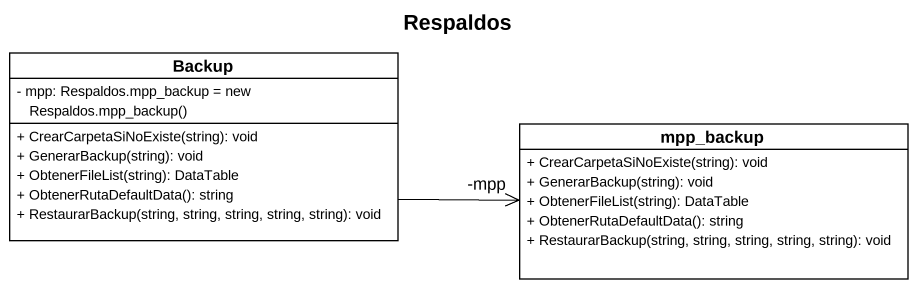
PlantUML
@startuml
title Respaldos
hide circle
hide empty members
skinparam classAttributeIconSize 0
class Backup {
  {field} - mpp: Respaldos.mpp_backup = new Respaldos.mpp_backup()
  + CrearCarpetaSiNoExiste(string): void
  + GenerarBackup(string): void
  + ObtenerFileList(string): DataTable
  + ObtenerRutaDefaultData(): string
  + RestaurarBackup(string, string, string, string, string): void
}
class mpp_backup {
  + CrearCarpetaSiNoExiste(string): void
  + GenerarBackup(string): void
  + ObtenerFileList(string): DataTable
  + ObtenerRutaDefaultData(): string
  + RestaurarBackup(string, string, string, string, string): void
}
Backup -right-> "-mpp" mpp_backup
@enduml
